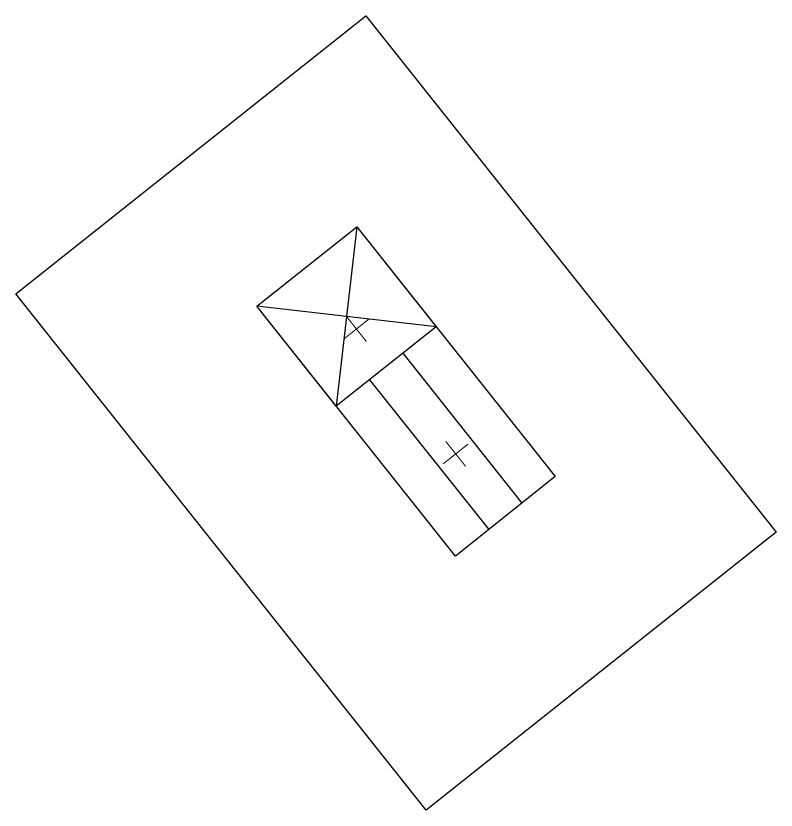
# Model space of a CAD drawing. Extents: x -473190 to 2138458, y -81875 to 2633646.
# Drawn here: x -261965 to -254820, y 2626179 to 2633646 of the extents above; entities that cross this region are included whole.
import ezdxf

# ---------------------------------------------------------------- set-up
doc = ezdxf.new("R2010")
doc.units = 0
doc.header["$LTSCALE"] = 1000
doc.linetypes.add('CONTINOUS', pattern=[0])
doc.layers.add('C_柴油发电机组', color=30, linetype='Continuous')
doc.layers.add('预留穿墙', color=1, linetype='CONTINOUS', lineweight=13)

# ---------------------------------------------------------------- blocks, each defined once
blk = doc.blocks.new('fdj')
at = {"layer": 'C_柴油发电机组'}
for points in [[(0, 4200.1), (-6200, 4200.1), (-6200, 0), (0, 0)], [(-4700, 1300), (-1700, 1300), (-1700, 2500), (-4700, 2500)], [(-4700, 1300), (-3500, 1300), (-3500, 2500), (-4700, 2500)]]:
    blk.add_lwpolyline(points, close=True, dxfattribs=at)
for points in [[(-3500, 1300), (-4700, 2500)], [(-4700, 1300), (-3500, 2500)], [(-3500, 2100), (-1700, 2100)], [(-3500, 1700), (-1700, 1700)]]:
    blk.add_lwpolyline(points, dxfattribs=at)
at = {"layer": 'C_柴油发电机组', "lineweight": -3, "const_width": 10}
for points in [[(-3950, 1900), (-3950, 2050)], [(-2450, 1900), (-2450, 2050)], [(-3950, 1900), (-4100, 1900)], [(-3950, 1900), (-3950, 1750)], [(-3950, 1900), (-3800, 1900)], [(-2450, 1900), (-2600, 1900)], [(-2450, 1900), (-2450, 1750)], [(-2450, 1900), (-2300, 1900)]]:
    blk.add_lwpolyline(points, dxfattribs=at)
blk = doc.blocks.new('A$C77B03727')
at = {"layer": '预留穿墙', "xscale": -0.9999999999999992, "rotation": 128.4673030759821}
blk.add_blockref('fdj', (-1374678.4, 2469149.2), dxfattribs=at)

msp = doc.modelspace()

# ---------------------------------------------------------------- block references
msp.add_blockref('A$C77B03727', (1119858.5, 159642.4))

doc.saveas('drawing.dxf')
